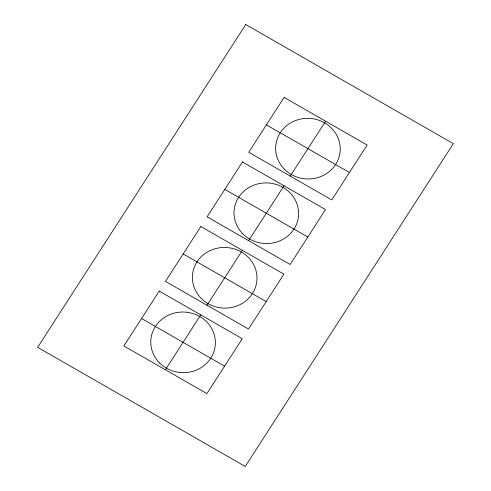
<?xml version="1.0" encoding="UTF-8"?>
<svg xmlns="http://www.w3.org/2000/svg" width="491" height="491" viewBox="0 0 491 491"><rect width="100%" height="100%" fill="white"/><g stroke="black" fill="none" stroke-linecap="round" stroke-linejoin="round"><path stroke-width="0.74" d="M165.381 369.778L200.758 314.903M206.999 305.218L242.376 250.342M248.624 240.658L284.001 185.782M290.242 176.097L325.619 121.222M266.417 124.843L349.451 172.482M224.792 189.397L307.826 237.043M183.174 253.957L266.208 301.603M141.549 318.518L224.583 366.157M245.764 24.55L37.654 347.346L245.236 466.45L453.346 143.654L245.764 24.55M159.237 291.077L123.861 345.952L206.895 393.598L242.272 338.722L159.237 291.077M200.862 226.523L165.485 281.398L248.514 329.038L283.896 274.162L200.862 226.523M242.486 161.962L207.104 216.838L290.138 264.477L325.515 209.602L242.486 161.962M284.105 97.402L248.728 152.278L331.763 199.923L367.139 145.048L284.105 97.402M284.688 169.493A32.308 30.301 4.4 0 0 338.974 157.316A32.308 30.301 4.4 0 0 300.136 119.172A32.308 30.301 4.4 0 0 284.688 169.493M243.063 234.054A32.308 30.301 4.4 0 0 297.356 221.877A32.308 30.301 4.4 0 0 258.512 183.732A32.308 30.301 4.4 0 0 243.063 234.054M201.445 298.614A32.308 30.301 4.4 0 0 255.731 286.437A32.308 30.301 4.4 0 0 216.893 248.293A32.308 30.301 4.4 0 0 201.445 298.614M159.82 363.174A32.308 30.301 4.4 0 0 214.113 350.997A32.308 30.301 4.4 0 0 175.269 312.847A32.308 30.301 4.4 0 0 159.82 363.174"/></g></svg>
